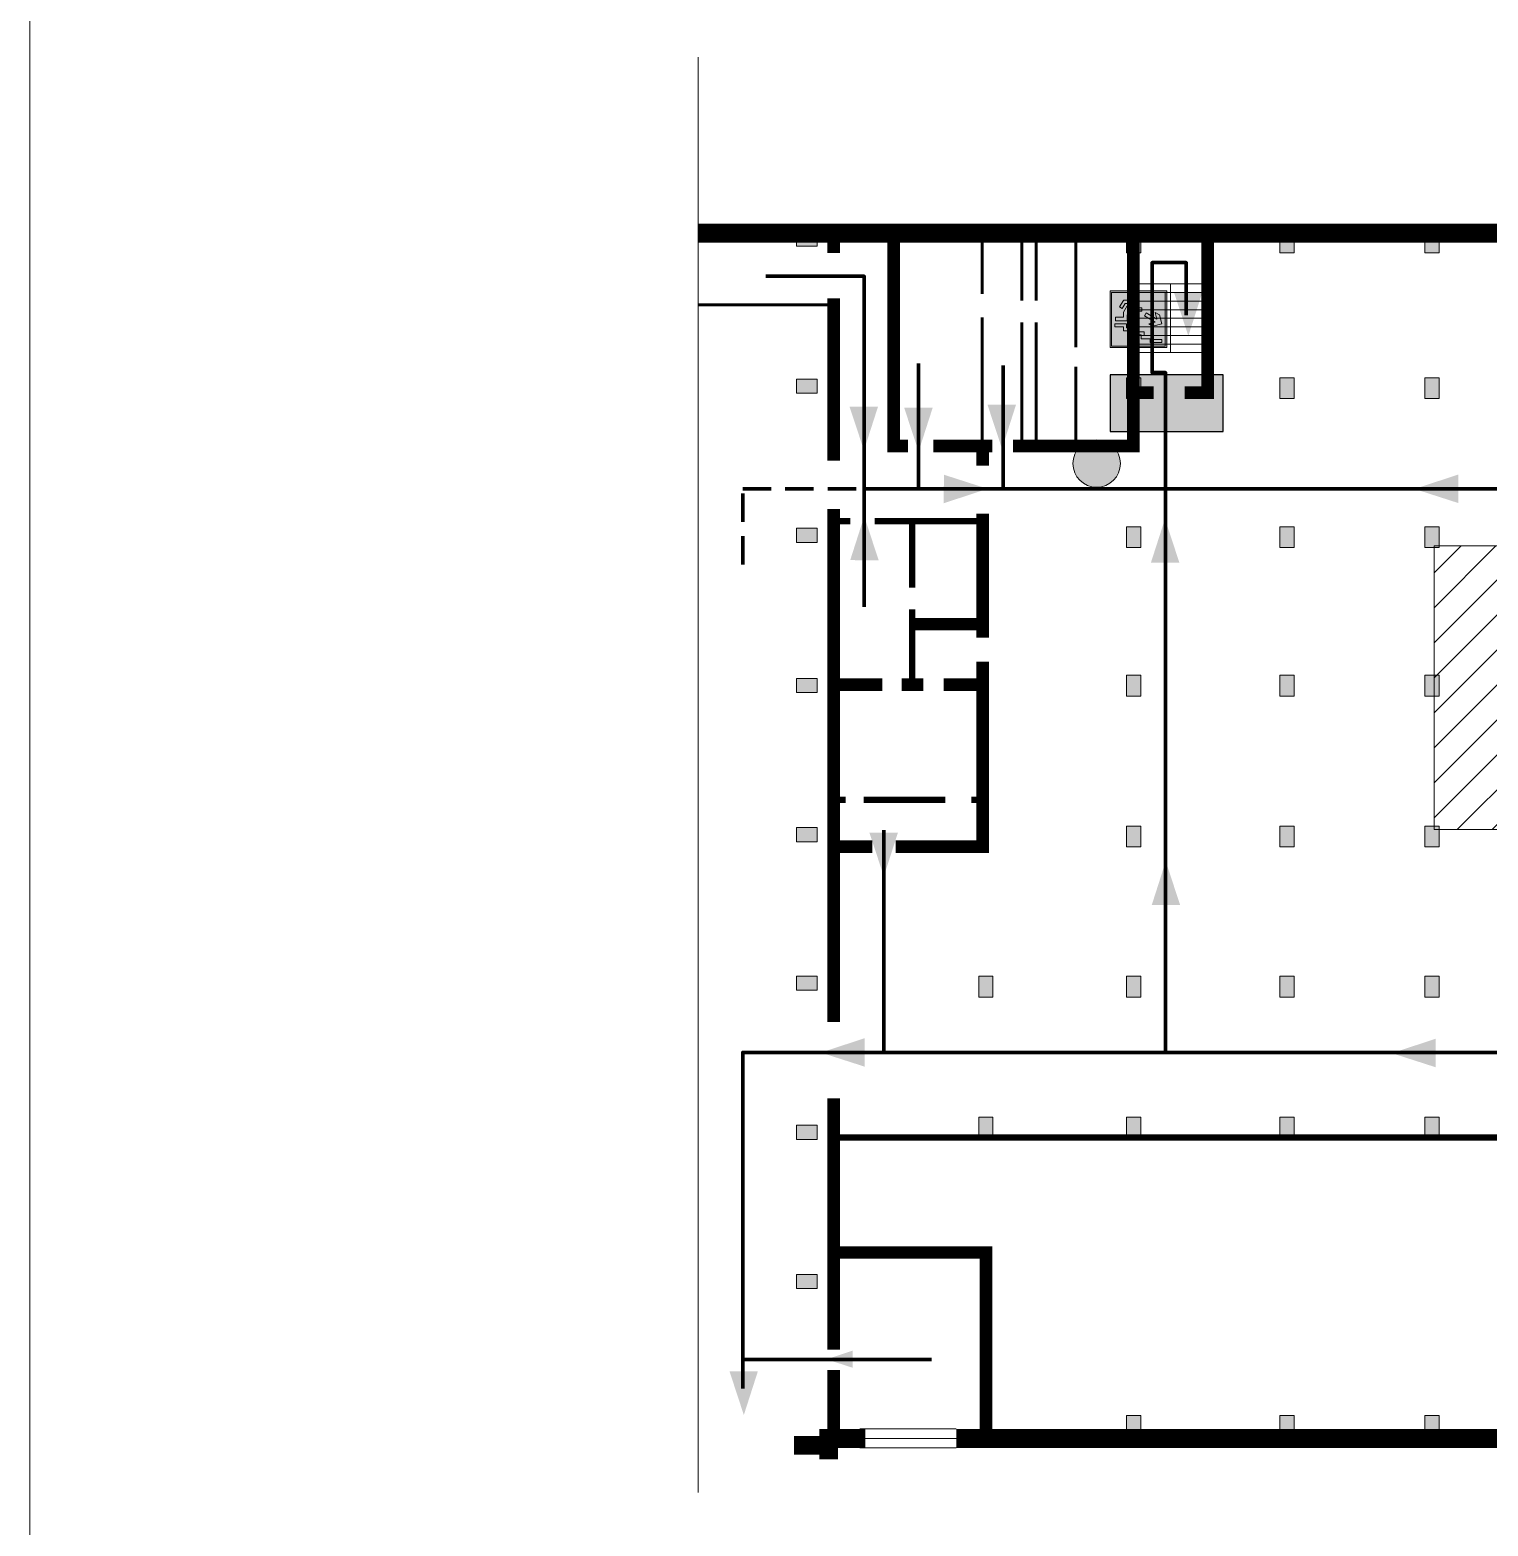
# Model space of a CAD drawing. Header units: millimetres. Extents: x 13810 to 67229, y 12374 to 21950.
# Drawn here: x 38162.3 to 38368.3, y 15042.7 to 15254 of the extents above; entities that cross this region are included whole.
import ezdxf

# ---------------------------------------------------------------- set-up
doc = ezdxf.new("R2010")
doc.units = ezdxf.units.MM
doc.linetypes.add('{ Wide Dash }', pattern=[12, 4, -2, 4, -2])
doc.layers.add('План_Штампы', color=7, linetype='Continuous')

# ---------------------------------------------------------------- blocks, each defined once
blk = doc.blocks.new('A$C7B8C2D5B')
at = {"lineweight": 0}
h = blk.add_hatch(color=5, dxfattribs=at)
h.dxf.hatch_style = 1
h.paths.add_polyline_path([(1.4, -3.02, 1), (-2.11, -3.02, 1)])
at = {"color": 5, "lineweight": 0}
blk.add_circle((-0.36, -3.02), 1.75, dxfattribs=at)
blk = doc.blocks.new('A$C7B4425F7')
at = {"true_color": 0xffffff}
blk.add_hatch(color=7, dxfattribs=at).paths.add_polyline_path([(0, 0), (-16, 0), (-16, -8), (0, -8)])
h = blk.add_hatch(color=126)
h.paths.add_polyline_path([(-0.2, -0.2), (-15.8, -0.2), (-15.8, -7.8), (-0.2, -7.8)])
h.paths.add_polyline_path([(-11.76, -2.03), (-11.76, -3.66), (-11.17, -3.66, -0.568275), (-11.17, -6.18), (-12.58, -6.18), (-12.58, -2.03)], flags=16)
h.paths.add_polyline_path([(-13.33, -4.12, -0.495768), (-13.59, -6.18), (-15.03, -6.18), (-15.03, -2.03), (-13.59, -2.03, -0.487973)], flags=16)
h.paths.add_polyline_path([(-10.25, -2.03), (-9.48, -2.03), (-9.48, -6.18), (-10.25, -6.18)], flags=16)
h.paths.add_polyline_path([(-13.84, -3.69), (-14.24, -3.69), (-14.24, -3.03), (-13.9, -3.03, -0.692621)], flags=0)
h.paths.add_polyline_path([(-9.15, -2.03), (-8.4, -2.03), (-8.04, -3.07), (-7.68, -2.03), (-6.93, -2.03), (-7.64, -4.1), (-6.93, -6.18), (-7.68, -6.18), (-8.04, -5.14), (-8.4, -6.18), (-9.15, -6.18), (-8.44, -4.1)], flags=16)
h.paths.add_polyline_path([(-11.76, -4.46), (-11.42, -4.46, -0.692621), (-11.36, -5.12), (-11.76, -5.12)], flags=0)
h.paths.add_polyline_path([(-13.9, -5.2), (-14.24, -5.2), (-14.24, -4.55), (-13.84, -4.55, -0.708038)], flags=0)
edge = h.paths.add_edge_path(flags=16)
edge.add_ellipse((-5.51, -4.08), major_axis=(0, 2.05), ratio=0.586184, start_angle=0, end_angle=360)
edge = h.paths.add_edge_path(flags=0)
edge.add_ellipse((-5.51, -4.08), major_axis=(0, 1.14), ratio=0.454828, start_angle=0, end_angle=360)
h.paths.add_polyline_path([(-4.13, -4.96, 0.377264), (-3.48, -4.52, 0.0555), (-3.16, -2.03), (-1.66, -2.03), (-1.66, -4.96), (-0.96, -4.96), (-0.96, -7.01), (-1.75, -7.01), (-1.75, -6.18), (-3.3, -6.18), (-3.3, -7.02), (-4.13, -7.02)], flags=16)
h.paths.add_polyline_path([(-2.73, -2.91), (-2.28, -2.91), (-2.28, -4.96), (-3.05, -4.96, 0.079136)], flags=0)
at = {"color": 126}
blk.add_lwpolyline([(-16, -8), (0, -8), (0, 0), (-16, 0)], close=True, dxfattribs=at)
blk = doc.blocks.new('вниз')
at = {"lineweight": 0, "true_color": 0xffffff}
h = blk.add_hatch(color=7, dxfattribs=at)
h.dxf.hatch_style = 1
h.paths.add_polyline_path([(40994.51, -4472.22), (40986.51, -4472.22), (40986.51, -4480.22), (40994.51, -4480.22)])
h.paths.add_polyline_path([(40994.31, -4472.42), (40994.31, -4480.01), (40986.71, -4480.01), (40986.71, -4472.42)], flags=16)
h.paths.add_polyline_path([(40988.43, -4473.53), (40989.43, -4473.53), (40990.19, -4473.96), (40990.19, -4474.6), (40991, -4474.6), (40991, -4475.06), (40989.73, -4475.06), (40989.73, -4474.46), (40989.3, -4475.18), (40990.17, -4475.7), (40990.17, -4477.11), (40989.63, -4477.11), (40989.63, -4476.01), (40988.94, -4475.59), (40988.94, -4476.46), (40988.94, -4476.46), (40987.47, -4476.46), (40987.26, -4476.46), (40987.26, -4475.92), (40988.4, -4475.92), (40988.4, -4475.2), (40989.1, -4473.99), (40988.66, -4473.99), (40988.24, -4474.7), (40987.86, -4474.47), (40988.41, -4473.56)], flags=0)
h.paths.add_polyline_path([(40990.55, -4473.29, -1), (40989.69, -4473.29, -1)], flags=0)
h.paths.add_polyline_path([(40988.85, -4476.89), (40988.85, -4477.43), (40990.1, -4477.43), (40990.1, -4477.99), (40991.34, -4477.99), (40991.34, -4478.54), (40992.59, -4478.54), (40992.59, -4479.09), (40993.83, -4479.09), (40993.83, -4479.52), (40992.17, -4479.52), (40992.17, -4478.97), (40990.91, -4478.97), (40990.91, -4478.41), (40989.68, -4478.41), (40989.68, -4477.86), (40988.43, -4477.86), (40988.43, -4477.31), (40987.6, -4477.31), (40987.18, -4477.31), (40987.18, -4476.89)], flags=0)
h.paths.add_polyline_path([(40991.61, -4475.33), (40993.12, -4476.2), (40992.9, -4475.27), (40993.48, -4475.6), (40993.83, -4476.88), (40992.56, -4477.22), (40991.97, -4476.88), (40992.9, -4476.61), (40991.38, -4475.74), (40991.58, -4475.39)], flags=0)
h.paths.add_polyline_path([(40990.19, -4473.96), (40989.43, -4473.53), (40988.43, -4473.53), (40988.41, -4473.56), (40987.86, -4474.47), (40988.24, -4474.7), (40988.66, -4473.99), (40989.1, -4473.99), (40988.4, -4475.2), (40988.4, -4475.92), (40987.26, -4475.92), (40987.26, -4476.46), (40987.47, -4476.46), (40988.94, -4476.46), (40988.94, -4476.27), (40988.94, -4475.59), (40989.63, -4476.01), (40989.63, -4477.11), (40990.17, -4477.11), (40990.17, -4475.7), (40989.3, -4475.18), (40989.73, -4474.46), (40989.73, -4475.06), (40991, -4475.06), (40991, -4474.6), (40990.19, -4474.6)], flags=0)
h.paths.add_polyline_path([(40990.55, -4473.29, 1), (40989.69, -4473.29, 1)], flags=0)
h.paths.add_polyline_path([(40991.61, -4475.33), (40991.58, -4475.39), (40991.38, -4475.74), (40992.9, -4476.61), (40991.97, -4476.88), (40992.56, -4477.22), (40993.83, -4476.88), (40993.48, -4475.6), (40992.9, -4475.27), (40993.12, -4476.2)], flags=0)
h.paths.add_polyline_path([(40990.1, -4477.43), (40988.85, -4477.43), (40988.85, -4476.89), (40987.18, -4476.89), (40987.18, -4477.31), (40987.6, -4477.31), (40988.43, -4477.31), (40988.43, -4477.86), (40989.68, -4477.86), (40989.68, -4478.41), (40990.91, -4478.41), (40990.91, -4478.97), (40992.17, -4478.97), (40992.17, -4479.52), (40993.83, -4479.52), (40993.83, -4479.09), (40992.59, -4479.09), (40992.59, -4478.54), (40991.34, -4478.54), (40991.34, -4477.99), (40990.1, -4477.99)], flags=0)
at = {"lineweight": 0}
h = blk.add_hatch(color=126, dxfattribs=at)
h.dxf.hatch_style = 1
h.paths.add_polyline_path([(40994.31, -4472.42), (40986.71, -4472.42), (40986.71, -4480.01), (40994.31, -4480.01)])
h.paths.add_polyline_path([(40988.43, -4473.53), (40989.43, -4473.53), (40990.19, -4473.96), (40990.19, -4474.6), (40991, -4474.6), (40991, -4475.06), (40989.73, -4475.06), (40989.73, -4474.46), (40989.3, -4475.18), (40990.17, -4475.7), (40990.17, -4477.11), (40989.63, -4477.11), (40989.63, -4476.01), (40988.94, -4475.59), (40988.94, -4476.46), (40988.94, -4476.46), (40987.47, -4476.46), (40987.26, -4476.46), (40987.26, -4475.92), (40988.4, -4475.92), (40988.4, -4475.2), (40989.1, -4473.99), (40988.66, -4473.99), (40988.24, -4474.7), (40987.86, -4474.47), (40988.41, -4473.56)], flags=16)
h.paths.add_polyline_path([(40990.55, -4473.29, -1), (40989.69, -4473.29, -1)], flags=16)
h.paths.add_polyline_path([(40988.85, -4476.89), (40988.85, -4477.43), (40990.1, -4477.43), (40990.1, -4477.99), (40991.34, -4477.99), (40991.34, -4478.54), (40992.59, -4478.54), (40992.59, -4479.09), (40993.83, -4479.09), (40993.83, -4479.52), (40992.17, -4479.52), (40992.17, -4478.97), (40990.91, -4478.97), (40990.91, -4478.41), (40989.68, -4478.41), (40989.68, -4477.86), (40988.43, -4477.86), (40988.43, -4477.31), (40987.6, -4477.31), (40987.18, -4477.31), (40987.18, -4476.89)], flags=16)
h.paths.add_polyline_path([(40991.61, -4475.33), (40993.12, -4476.2), (40992.9, -4475.27), (40993.48, -4475.6), (40993.83, -4476.88), (40992.56, -4477.22), (40991.97, -4476.88), (40992.9, -4476.61), (40991.38, -4475.74), (40991.58, -4475.39)], flags=16)
at = {"lineweight": 0, "true_color": 0xffffff}
h = blk.add_hatch(color=7, dxfattribs=at)
h.dxf.hatch_style = 1
h.paths.add_polyline_path([(40989.73, -4474.46), (40989.73, -4475.06), (40991, -4475.06), (40991, -4474.6), (40990.19, -4474.6), (40990.19, -4473.96), (40989.43, -4473.53), (40988.43, -4473.53), (40988.41, -4473.56), (40987.86, -4474.47), (40988.24, -4474.7), (40988.66, -4473.99), (40989.1, -4473.99), (40988.4, -4475.2), (40988.4, -4475.92), (40987.26, -4475.92), (40987.26, -4476.46), (40987.47, -4476.46), (40988.94, -4476.46), (40988.94, -4475.59), (40989.63, -4476.01), (40989.63, -4477.11), (40990.17, -4477.11), (40990.17, -4475.7), (40989.3, -4475.18)])
h.paths.add_polyline_path([(40989.69, -4473.29, 1), (40990.55, -4473.29, 1)])
h.paths.add_polyline_path([(40991.61, -4475.33), (40991.58, -4475.39), (40991.38, -4475.74), (40992.9, -4476.61), (40991.97, -4476.88), (40992.56, -4477.22), (40993.83, -4476.88), (40993.48, -4475.6), (40992.9, -4475.27), (40993.12, -4476.2)])
h.paths.add_polyline_path([(40990.1, -4477.43), (40988.85, -4477.43), (40988.85, -4476.89), (40987.18, -4476.89), (40987.18, -4477.31), (40987.6, -4477.31), (40988.43, -4477.31), (40988.43, -4477.86), (40989.68, -4477.86), (40989.68, -4478.41), (40990.91, -4478.41), (40990.91, -4478.97), (40992.17, -4478.97), (40992.17, -4479.52), (40993.83, -4479.52), (40993.83, -4479.09), (40992.59, -4479.09), (40992.59, -4478.54), (40991.34, -4478.54), (40991.34, -4477.99), (40990.1, -4477.99)])
at = {"color": 126, "lineweight": 0}
for points in [[(40986.51, -4472.22), (40994.51, -4472.22), (40994.51, -4480.22), (40986.51, -4480.22)], [(40986.71, -4472.42), (40994.31, -4472.42), (40994.31, -4480.01), (40986.71, -4480.01)]]:
    blk.add_lwpolyline(points, close=True, dxfattribs=at)
for points in [[(40987.47, -4476.46), (40987.26, -4476.46), (40987.26, -4475.92), (40988.4, -4475.92), (40988.4, -4475.2), (40989.1, -4473.99), (40988.66, -4473.99), (40988.24, -4474.7), (40987.86, -4474.47), (40988.41, -4473.56), (40988.43, -4473.53), (40989.43, -4473.53), (40990.19, -4473.96), (40990.19, -4474.6), (40991, -4474.6), (40991, -4475.06), (40989.73, -4475.06), (40989.73, -4474.46), (40989.3, -4475.18), (40990.17, -4475.7), (40990.17, -4477.11), (40989.63, -4477.11), (40989.63, -4476.01), (40988.94, -4475.59), (40988.94, -4476.46)], [(40991.58, -4475.39), (40991.38, -4475.74), (40992.9, -4476.61), (40991.97, -4476.88), (40992.56, -4477.22), (40993.83, -4476.88), (40993.48, -4475.6), (40992.9, -4475.27), (40993.12, -4476.2), (40991.61, -4475.33), (40991.58, -4475.39)], [(40987.6, -4477.31), (40987.18, -4477.31), (40987.18, -4476.89), (40988.85, -4476.89), (40988.85, -4477.43), (40990.1, -4477.43), (40990.1, -4477.99), (40991.34, -4477.99), (40991.34, -4478.54), (40992.59, -4478.54), (40992.59, -4479.09), (40993.83, -4479.09), (40993.83, -4479.52), (40992.17, -4479.52), (40992.17, -4478.97), (40990.91, -4478.97), (40990.91, -4478.41), (40989.68, -4478.41), (40989.68, -4477.86), (40988.43, -4477.86), (40988.43, -4477.31), (40987.6, -4477.31)], [(40987.47, -4476.46), (40988.94, -4476.46), (40988.94, -4476.27)]]:
    blk.add_lwpolyline(points, dxfattribs=at)
blk.add_circle((40990.12, -4473.29), 0.432, dxfattribs=at)

msp = doc.modelspace()

# ---------------------------------------------------------------- hatches: boundary and pattern name
at = {"lineweight": 0}
h = msp.add_hatch(color=256, dxfattribs=at)
h.dxf.hatch_style = 1
h.paths.add_polyline_path([(38273.51, 15223.43), (38273.51, 15225.44), (38270.56, 15225.44), (38270.56, 15223.43)])
h = msp.add_hatch(color=256, dxfattribs=at)
h.dxf.hatch_style = 1
h.paths.add_polyline_path([(38319.21, 15225.44), (38317.21, 15225.44), (38317.21, 15222.49), (38319.21, 15222.49)])
h = msp.add_hatch(color=256, dxfattribs=at)
h.dxf.hatch_style = 1
h.paths.add_polyline_path([(38340.88, 15225.44), (38338.88, 15225.44), (38338.88, 15222.49), (38340.88, 15222.49)])
h = msp.add_hatch(color=256, dxfattribs=at)
h.dxf.hatch_style = 1
h.paths.add_polyline_path([(38361.36, 15225.44), (38359.35, 15225.44), (38359.35, 15222.49), (38361.36, 15222.49)])
h = msp.add_hatch(color=256, dxfattribs=at)
h.dxf.hatch_style = 1
h.paths.add_polyline_path([(38273.51, 15202.68), (38273.51, 15204.68), (38270.56, 15204.68), (38270.56, 15202.68)])
h = msp.add_hatch(color=256, dxfattribs=at)
h.dxf.hatch_style = 1
h.paths.add_polyline_path([(38319.21, 15204.87), (38317.21, 15204.87), (38317.21, 15201.92), (38319.21, 15201.92)])
h = msp.add_hatch(color=256, dxfattribs=at)
h.dxf.hatch_style = 1
h.paths.add_polyline_path([(38340.88, 15204.87), (38338.88, 15204.87), (38338.88, 15201.92), (38340.88, 15201.92)])
h = msp.add_hatch(color=256, dxfattribs=at)
h.dxf.hatch_style = 1
h.paths.add_polyline_path([(38361.36, 15204.87), (38359.35, 15204.87), (38359.35, 15201.92), (38361.36, 15201.92)])
h = msp.add_hatch(color=256, dxfattribs=at)
h.dxf.hatch_style = 1
h.paths.add_polyline_path([(38273.51, 15181.61), (38273.51, 15183.61), (38270.56, 15183.61), (38270.56, 15181.61)])
h = msp.add_hatch(color=256, dxfattribs=at)
h.dxf.hatch_style = 1
h.paths.add_polyline_path([(38319.21, 15183.82), (38317.21, 15183.82), (38317.21, 15180.88), (38319.21, 15180.88)])
h = msp.add_hatch(color=256, dxfattribs=at)
h.dxf.hatch_style = 1
h.paths.add_polyline_path([(38340.88, 15183.82), (38338.88, 15183.82), (38338.88, 15180.88), (38340.88, 15180.88)])
h = msp.add_hatch(color=256, dxfattribs=at)
h.dxf.hatch_style = 1
h.paths.add_polyline_path([(38361.36, 15183.82), (38359.35, 15183.82), (38359.35, 15180.88), (38361.36, 15180.88)])
at = {"lineweight": 0, "true_color": 0x000000}
h = msp.add_hatch(dxfattribs=at)
h.set_pattern_fill('ANSI31', color=18, scale=1.1, angle=180)
h.set_pattern_definition([(225, (82175.6652, 30799.6952), (2.46957043, -2.46957043), [])])
h.paths.add_polyline_path([(38529.39, 15181.1), (38529.39, 15141.04), (38635.76, 15141.04), (38635.76, 15181.1)])
h.paths.add_polyline_path([(38403.21, 15181.1), (38403.21, 15141.04), (38486.16, 15141.04), (38486.16, 15181.1)])
h.paths.add_polyline_path([(38381.51, 15181.1), (38360.64, 15181.1), (38360.64, 15141.04), (38381.51, 15141.04)])
at = {"lineweight": 0}
h = msp.add_hatch(color=256, dxfattribs=at)
h.dxf.hatch_style = 1
h.paths.add_polyline_path([(38273.51, 15160.4), (38273.51, 15162.4), (38270.56, 15162.4), (38270.56, 15160.4)])
h = msp.add_hatch(color=256, dxfattribs=at)
h.dxf.hatch_style = 1
h.paths.add_polyline_path([(38319.21, 15162.84), (38317.21, 15162.84), (38317.21, 15159.9), (38319.21, 15159.9)])
h = msp.add_hatch(color=256, dxfattribs=at)
h.dxf.hatch_style = 1
h.paths.add_polyline_path([(38340.88, 15162.84), (38338.88, 15162.84), (38338.88, 15159.9), (38340.88, 15159.9)])
h = msp.add_hatch(color=256, dxfattribs=at)
h.dxf.hatch_style = 1
h.paths.add_polyline_path([(38361.36, 15162.84), (38359.35, 15162.84), (38359.35, 15159.9), (38361.36, 15159.9)])
h = msp.add_hatch(color=256, dxfattribs=at)
h.dxf.hatch_style = 1
h.paths.add_polyline_path([(38273.51, 15139.33), (38273.51, 15141.33), (38270.56, 15141.33), (38270.56, 15139.33)])
h = msp.add_hatch(color=256, dxfattribs=at)
h.dxf.hatch_style = 1
h.paths.add_polyline_path([(38319.21, 15141.54), (38317.21, 15141.54), (38317.21, 15138.59), (38319.21, 15138.59)])
h = msp.add_hatch(color=256, dxfattribs=at)
h.dxf.hatch_style = 1
h.paths.add_polyline_path([(38340.88, 15141.54), (38338.88, 15141.54), (38338.88, 15138.59), (38340.88, 15138.59)])
h = msp.add_hatch(color=256, dxfattribs=at)
h.dxf.hatch_style = 1
h.paths.add_polyline_path([(38361.36, 15141.54), (38359.35, 15141.54), (38359.35, 15138.59), (38361.36, 15138.59)])
h = msp.add_hatch(color=256, dxfattribs=at)
h.dxf.hatch_style = 1
h.paths.add_polyline_path([(38273.51, 15118.34), (38273.51, 15120.34), (38270.56, 15120.34), (38270.56, 15118.34)])
h = msp.add_hatch(color=256, dxfattribs=at)
h.dxf.hatch_style = 1
h.paths.add_polyline_path([(38298.31, 15120.33), (38296.31, 15120.33), (38296.31, 15117.38), (38298.31, 15117.38)])
h = msp.add_hatch(color=256, dxfattribs=at)
h.dxf.hatch_style = 1
h.paths.add_polyline_path([(38319.21, 15120.33), (38317.21, 15120.33), (38317.21, 15117.38), (38319.21, 15117.38)])
h = msp.add_hatch(color=256, dxfattribs=at)
h.dxf.hatch_style = 1
h.paths.add_polyline_path([(38340.88, 15120.33), (38338.88, 15120.33), (38338.88, 15117.38), (38340.88, 15117.38)])
h = msp.add_hatch(color=256, dxfattribs=at)
h.dxf.hatch_style = 1
h.paths.add_polyline_path([(38361.36, 15120.33), (38359.35, 15120.33), (38359.35, 15117.38), (38361.36, 15117.38)])
h = msp.add_hatch(color=256, dxfattribs=at)
h.dxf.hatch_style = 1
h.paths.add_polyline_path([(38298.31, 15100.44), (38296.31, 15100.44), (38296.31, 15097.5), (38298.31, 15097.5)])
h = msp.add_hatch(color=256, dxfattribs=at)
h.dxf.hatch_style = 1
h.paths.add_polyline_path([(38319.21, 15100.44), (38317.21, 15100.44), (38317.21, 15097.5), (38319.21, 15097.5)])
h = msp.add_hatch(color=256, dxfattribs=at)
h.dxf.hatch_style = 1
h.paths.add_polyline_path([(38340.88, 15100.44), (38338.88, 15100.44), (38338.88, 15097.5), (38340.88, 15097.5)])
h = msp.add_hatch(color=256, dxfattribs=at)
h.dxf.hatch_style = 1
h.paths.add_polyline_path([(38361.36, 15100.44), (38359.35, 15100.44), (38359.35, 15097.5), (38361.36, 15097.5)])
h = msp.add_hatch(color=256, dxfattribs=at)
h.dxf.hatch_style = 1
h.paths.add_polyline_path([(38273.51, 15097.27), (38273.51, 15099.27), (38270.56, 15099.27), (38270.56, 15097.27)])
h = msp.add_hatch(color=256, dxfattribs=at)
h.dxf.hatch_style = 1
h.paths.add_polyline_path([(38273.51, 15097.27), (38273.51, 15099.27), (38270.56, 15099.27), (38270.56, 15097.27)])
h = msp.add_hatch(color=256, dxfattribs=at)
h.dxf.hatch_style = 1
h.paths.add_polyline_path([(38273.51, 15076.2), (38273.51, 15078.2), (38270.56, 15078.2), (38270.56, 15076.2)])
h = msp.add_hatch(color=256, dxfattribs=at)
h.dxf.hatch_style = 1
h.paths.add_polyline_path([(38319.21, 15058.3), (38317.21, 15058.3), (38317.21, 15055.36), (38319.21, 15055.36)])
h = msp.add_hatch(color=256, dxfattribs=at)
h.dxf.hatch_style = 1
h.paths.add_polyline_path([(38340.88, 15058.3), (38338.88, 15058.3), (38338.88, 15055.36), (38340.88, 15055.36)])
h = msp.add_hatch(color=256, dxfattribs=at)
h.dxf.hatch_style = 1
h.paths.add_polyline_path([(38361.36, 15058.3), (38359.35, 15058.3), (38359.35, 15055.36), (38361.36, 15055.36)])

# ---------------------------------------------------------------- linework, layer by layer
at = {"color": 126, "lineweight": 0, "true_color": 0x008754}
msp.add_lwpolyline([(38162.27, 15339.05), (38762.27, 15339.05), (38762.27, 14944.05), (38162.27, 14944.05)], close=True, dxfattribs=at)
msp.add_lwpolyline([(38162.27, 15339.05), (38762.27, 15339.05), (38762.27, 14944.05), (38162.27, 14944.05)], close=True, dxfattribs=at)
msp.add_lwpolyline([(38162.27, 15339.05), (38762.27, 15339.05), (38762.27, 14944.05), (38162.27, 14944.05)], close=True, dxfattribs=at)
msp.add_lwpolyline([(38162.27, 15339.05), (38762.27, 15339.05), (38762.27, 14944.05), (38162.27, 14944.05)], close=True, dxfattribs=at)
at = {"lineweight": 0}
for points in [[(38256.67, 15047.42), (38256.67, 15250.16)], [(38273.51, 15223.43), (38270.56, 15223.43), (38270.56, 15225.44), (38273.51, 15225.44), (38273.51, 15223.43)], [(38319.21, 15225.44), (38319.21, 15222.49), (38317.21, 15222.49), (38317.21, 15225.44), (38319.21, 15225.44)], [(38340.88, 15225.44), (38340.88, 15222.49), (38338.88, 15222.49), (38338.88, 15225.44), (38340.88, 15225.44)], [(38361.36, 15225.44), (38361.36, 15222.49), (38359.35, 15222.49), (38359.35, 15225.44), (38361.36, 15225.44)], [(38328.65, 15218.12), (38318.24, 15218.12)], [(38318.24, 15216.91), (38328.65, 15216.91)], [(38328.65, 15216.91), (38318.24, 15216.91)], [(38323.4, 15218.12), (38323.4, 15208.41)], [(38318.24, 15215.69), (38328.65, 15215.69)], [(38328.65, 15215.69), (38318.24, 15215.69)], [(38318.24, 15214.48), (38328.65, 15214.48)], [(38328.65, 15214.48), (38318.24, 15214.48)], [(38318.24, 15213.26), (38328.65, 15213.26)], [(38328.65, 15213.26), (38318.24, 15213.26)], [(38318.24, 15212.05), (38328.65, 15212.05)], [(38328.65, 15212.05), (38318.24, 15212.05)], [(38318.24, 15210.84), (38328.65, 15210.84)], [(38328.65, 15210.84), (38318.24, 15210.84)], [(38318.24, 15209.62), (38328.65, 15209.62)], [(38328.65, 15209.62), (38318.24, 15209.62)], [(38318.24, 15208.41), (38328.65, 15208.41)], [(38273.51, 15202.68), (38270.56, 15202.68), (38270.56, 15204.68), (38273.51, 15204.68), (38273.51, 15202.68)], [(38319.21, 15204.87), (38319.21, 15201.92), (38317.21, 15201.92), (38317.21, 15204.87), (38319.21, 15204.87)], [(38340.88, 15204.87), (38340.88, 15201.92), (38338.88, 15201.92), (38338.88, 15204.87), (38340.88, 15204.87)], [(38361.36, 15204.87), (38361.36, 15201.92), (38359.35, 15201.92), (38359.35, 15204.87), (38361.36, 15204.87)], [(38273.51, 15181.61), (38270.56, 15181.61), (38270.56, 15183.61), (38273.51, 15183.61), (38273.51, 15181.61)], [(38319.21, 15183.82), (38319.21, 15180.88), (38317.21, 15180.88), (38317.21, 15183.82), (38319.21, 15183.82)], [(38340.88, 15183.82), (38340.88, 15180.88), (38338.88, 15180.88), (38338.88, 15183.82), (38340.88, 15183.82)], [(38361.36, 15183.82), (38361.36, 15180.88), (38359.35, 15180.88), (38359.35, 15183.82), (38361.36, 15183.82)], [(38381.51, 15181.1), (38381.51, 15141.04), (38360.64, 15141.04), (38360.64, 15181.1), (38381.51, 15181.1)], [(38381.51, 15181.1), (38381.51, 15141.04), (38360.64, 15141.04), (38360.64, 15181.1), (38381.51, 15181.1)], [(38273.51, 15160.4), (38270.56, 15160.4), (38270.56, 15162.4), (38273.51, 15162.4), (38273.51, 15160.4)], [(38319.21, 15162.84), (38319.21, 15159.9), (38317.21, 15159.9), (38317.21, 15162.84), (38319.21, 15162.84)], [(38340.88, 15162.84), (38340.88, 15159.9), (38338.88, 15159.9), (38338.88, 15162.84), (38340.88, 15162.84)], [(38361.36, 15162.84), (38361.36, 15159.9), (38359.35, 15159.9), (38359.35, 15162.84), (38361.36, 15162.84)], [(38273.51, 15139.33), (38270.56, 15139.33), (38270.56, 15141.33), (38273.51, 15141.33), (38273.51, 15139.33)], [(38319.21, 15141.54), (38319.21, 15138.59), (38317.21, 15138.59), (38317.21, 15141.54), (38319.21, 15141.54)], [(38340.88, 15141.54), (38340.88, 15138.59), (38338.88, 15138.59), (38338.88, 15141.54), (38340.88, 15141.54)], [(38361.36, 15141.54), (38361.36, 15138.59), (38359.35, 15138.59), (38359.35, 15141.54), (38361.36, 15141.54)], [(38273.51, 15118.34), (38270.56, 15118.34), (38270.56, 15120.34), (38273.51, 15120.34), (38273.51, 15118.34)], [(38298.31, 15120.33), (38298.31, 15117.38), (38296.31, 15117.38), (38296.31, 15120.33), (38298.31, 15120.33)], [(38319.21, 15120.33), (38319.21, 15117.38), (38317.21, 15117.38), (38317.21, 15120.33), (38319.21, 15120.33)], [(38340.88, 15120.33), (38340.88, 15117.38), (38338.88, 15117.38), (38338.88, 15120.33), (38340.88, 15120.33)], [(38361.36, 15120.33), (38361.36, 15117.38), (38359.35, 15117.38), (38359.35, 15120.33), (38361.36, 15120.33)], [(38298.31, 15100.44), (38298.31, 15097.5), (38296.31, 15097.5), (38296.31, 15100.44), (38298.31, 15100.44)], [(38319.21, 15100.44), (38319.21, 15097.5), (38317.21, 15097.5), (38317.21, 15100.44), (38319.21, 15100.44)], [(38340.88, 15100.44), (38340.88, 15097.5), (38338.88, 15097.5), (38338.88, 15100.44), (38340.88, 15100.44)], [(38361.36, 15100.44), (38361.36, 15097.5), (38359.35, 15097.5), (38359.35, 15100.44), (38361.36, 15100.44)], [(38273.51, 15097.27), (38270.56, 15097.27), (38270.56, 15099.27), (38273.51, 15099.27), (38273.51, 15097.27)], [(38273.51, 15097.27), (38270.56, 15097.27), (38270.56, 15099.27), (38273.51, 15099.27), (38273.51, 15097.27)], [(38273.51, 15076.2), (38270.56, 15076.2), (38270.56, 15078.2), (38273.51, 15078.2), (38273.51, 15076.2)], [(38319.21, 15058.3), (38319.21, 15055.36), (38317.21, 15055.36), (38317.21, 15058.3), (38319.21, 15058.3)], [(38340.88, 15058.3), (38340.88, 15055.36), (38338.88, 15055.36), (38338.88, 15058.3), (38340.88, 15058.3)], [(38361.36, 15058.3), (38361.36, 15055.36), (38359.35, 15055.36), (38359.35, 15058.3), (38361.36, 15058.3)], [(38293.14, 15056.38), (38279.51, 15056.38)], [(38293.14, 15055.04), (38279.51, 15055.04)], [(38293.14, 15053.7), (38279.51, 15053.7)]]:
    msp.add_lwpolyline(points, dxfattribs=at)
for points, const_width in [([(38519.52, 15225.28), (38256.65, 15225.28)], 2.67), ([(38275.83, 15222.48), (38275.83, 15225.44)], 1.78), ([(38284.29, 15225.44), (38284.29, 15195.23), (38286.32, 15195.23)], 1.78), ([(38296.8, 15216.68), (38296.8, 15225.44)], 0.446), ([(38301.18, 15195.23), (38318.17, 15195.23), (38318.17, 15225.44)], 1.78), ([(38302.4, 15215.76), (38302.4, 15225.44)], 0.446), ([(38304.44, 15215.76), (38304.44, 15225.44)], 0.446), ([(38310.03, 15209.15), (38310.03, 15225.44)], 0.446), ([(38325.39, 15202.75), (38328.65, 15202.75), (38328.65, 15225.44)], 1.78), ([(38275.83, 15193.17), (38275.83, 15216.08)], 1.78), ([(38256.73, 15215.16), (38275.83, 15215.16)], 0.446), ([(38296.8, 15195.23), (38296.8, 15213.42)], 0.446), ([(38302.4, 15195.23), (38302.4, 15212.71)], 0.446), ([(38304.44, 15195.23), (38304.44, 15212.71)], 0.446), ([(38310.03, 15195.23), (38310.03, 15206.41)], 0.446), ([(38321.02, 15202.75), (38318.17, 15202.75)], 1.78), ([(38289.89, 15195.23), (38298.23, 15195.23)], 1.78), ([(38296.89, 15192.45), (38296.89, 15195.23)], 1.78), ([(38275.83, 15113.86), (38275.83, 15186.33)], 1.78), ([(38278.18, 15184.61), (38275.83, 15184.61)], 0.891), ([(38281.62, 15184.61), (38296.89, 15184.61)], 0.891), ([(38286.9, 15175.22), (38286.9, 15184.61)], 0.891), ([(38296.89, 15185.65), (38296.89, 15168.14)], 1.78), ([(38286.9, 15172.16), (38286.9, 15161.53)], 0.891), ([(38296.89, 15170.06), (38286.9, 15170.06)], 1.78), ([(38296.89, 15164.78), (38296.89, 15138.63), (38284.6, 15138.63)], 1.78), ([(38282.69, 15161.53), (38275.83, 15161.53)], 1.78), ([(38285.43, 15161.53), (38288.49, 15161.53)], 1.78), ([(38291.36, 15161.53), (38296.89, 15161.53)], 1.78), ([(38275.83, 15145.25), (38277.53, 15145.25)], 0.891), ([(38280.08, 15145.25), (38291.61, 15145.25)], 0.891), ([(38295.25, 15145.25), (38296.89, 15145.25)], 0.891), ([(38281.29, 15138.63), (38275.83, 15138.63)], 1.78), ([(38275.83, 15067.56), (38275.83, 15103.08)], 1.78), ([(38275.83, 15097.54), (38522.34, 15097.54)], 0.891), ([(38275.83, 15081.3), (38297.35, 15081.3), (38297.35, 15055.04)], 1.78), ([(38275.83, 15064.69), (38275.83, 15055.04)], 1.78), ([(38280.31, 15055.04), (38275.12, 15055.04), (38275.12, 15052.08)], 2.67), ([(38490.26, 15055.04), (38293.14, 15055.04)], 2.67), ([(38275.12, 15054.06), (38270.22, 15054.06)], 2.67)]:
    msp.add_lwpolyline(points, dxfattribs=dict(at, const_width=const_width))
at = {"color": 126, "lineweight": 100, "true_color": 0x008754}
for points in [[(38524.84, 15109.56), (38322.71, 15109.56), (38322.71, 15189.18), (38322.71, 15189.18), (38322.71, 15205.6), (38320.8, 15205.6), (38320.8, 15221.13), (38325.63, 15221.13), (38325.63, 15213.71)], [(38266.25, 15219.21), (38280.14, 15219.21), (38280.14, 15189.18), (38280.14, 15172.51)], [(38287.82, 15189.18), (38287.82, 15206.89)], [(38299.76, 15189.18), (38299.76, 15206.6)], [(38280.14, 15189.18), (38322.71, 15189.18)], [(38322.71, 15189.18), (38673.19, 15189.18)], [(38282.92, 15140.98), (38282.92, 15109.56), (38282.92, 15109.56)], [(38322.71, 15109.56), (38262.98, 15109.56), (38262.98, 15062.09)], [(38262.98, 15066.21), (38289.63, 15066.21)]]:
    msp.add_lwpolyline(points, dxfattribs=at)
at = {"color": 126, "linetype": '{ Wide Dash }', "lineweight": 100, "true_color": 0x008754}
msp.add_lwpolyline([(38262.98, 15178.5), (38262.98, 15189.18), (38280.14, 15189.18)], dxfattribs=at)
at = {"layer": 'План_Штампы', "color": 126, "true_color": 0x008754}
for points in [[(38323.89, 15216.97), (38327.92, 15216.96), (38325.93, 15210.78)], [(38278.06, 15200.8), (38282.09, 15200.79), (38280.1, 15194.61)], [(38285.78, 15200.64), (38289.81, 15200.63), (38287.82, 15194.45)], [(38297.56, 15201.04), (38301.58, 15201.04), (38299.6, 15194.85)], [(38291.38, 15187.14), (38291.39, 15191.17), (38297.57, 15189.18)], [(38364.07, 15191.19), (38364.06, 15187.17), (38357.88, 15189.16)], [(38282.18, 15179.09), (38278.16, 15179.1), (38280.14, 15185.28)], [(38324.67, 15178.74), (38320.64, 15178.74), (38322.63, 15184.92)], [(38280.87, 15140.62), (38284.9, 15140.61), (38282.91, 15134.43)], [(38324.78, 15130.37), (38320.76, 15130.38), (38322.74, 15136.56)], [(38280.21, 15111.58), (38280.21, 15107.55), (38274.02, 15109.54)], [(38360.88, 15111.5), (38360.87, 15107.47), (38354.69, 15109.46)], [(38278.51, 15067.44), (38278.51, 15065.02), (38274.8, 15066.22)], [(38261.1, 15064.54), (38265.12, 15064.54), (38263.13, 15058.35)]]:
    msp.add_solid(points, dxfattribs=at)

# ---------------------------------------------------------------- block references
at = {"color": 126, "true_color": 0x008754}
msp.add_blockref('вниз', (-2671.64, 19689.35), dxfattribs=at)
at = {"xscale": 1.916129030883313, "yscale": 1.916129030883313, "zscale": 1.916129030883313, "rotation": 180}
msp.add_blockref('A$C7B8C2D5B', (38312.29, 15186.97), dxfattribs=at)
at = {"layer": 'План_Штампы'}
msp.add_blockref('A$C7B4425F7', (38330.87, 15205.28), dxfattribs=at)

doc.saveas('drawing.dxf')
